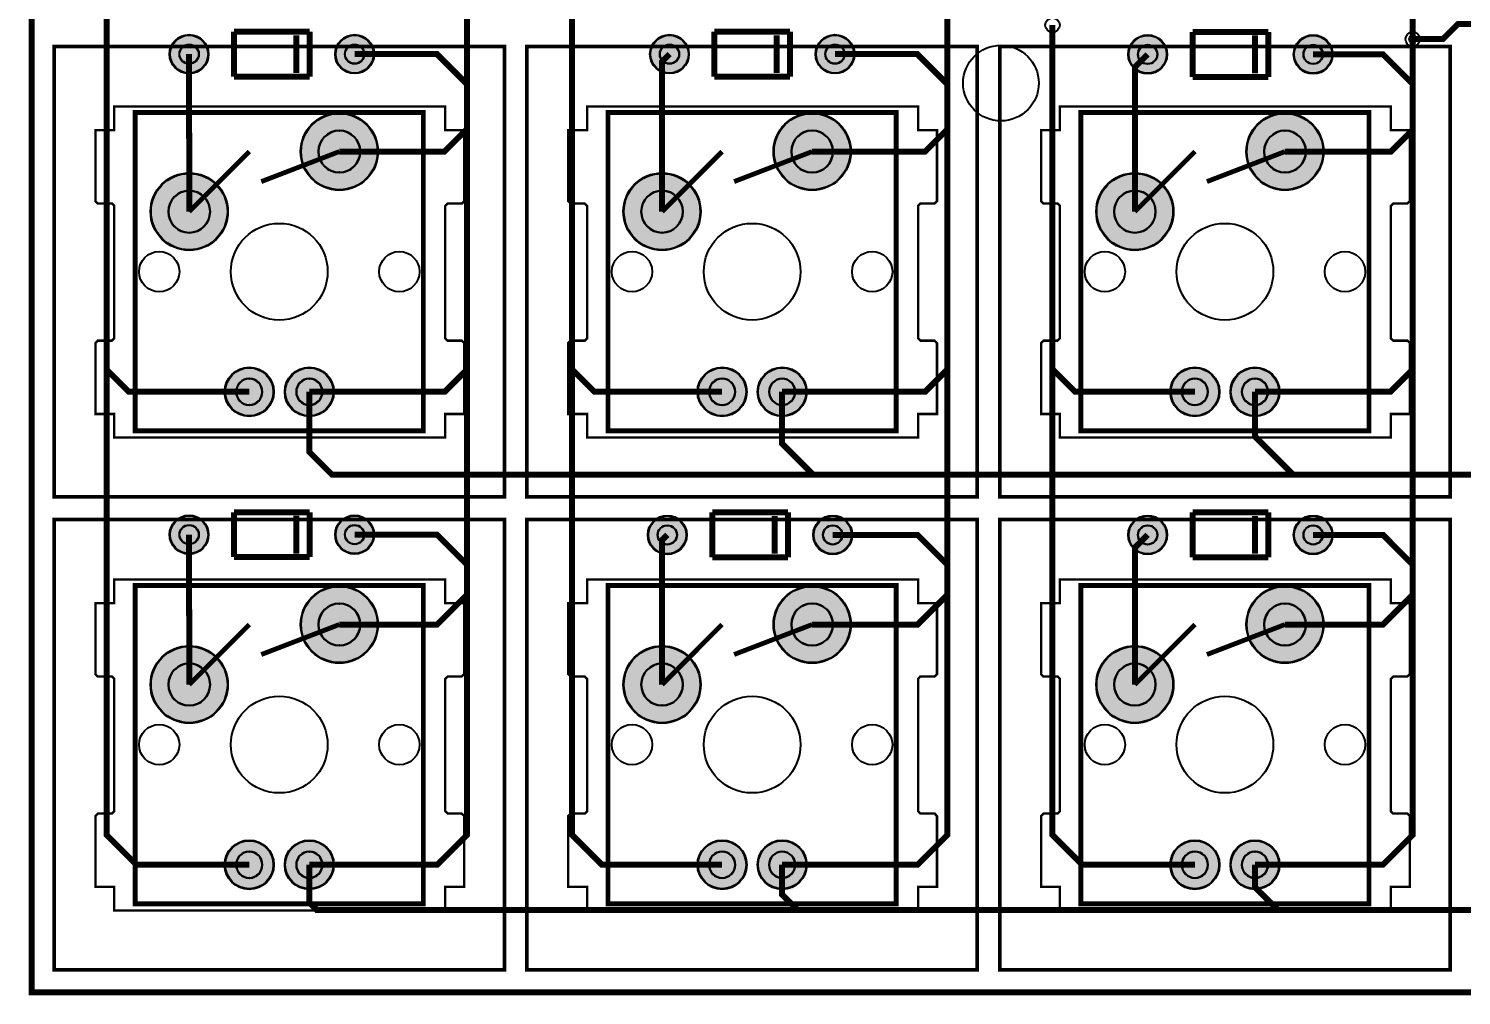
# Model space of a CAD drawing. Header units: millimetres. Extents: x 0 to 279, y -81 to 2.
# Drawn here: x -0.1 to 60.5, y -81.1 to -40.2 of the extents above; entities that cross this region are included whole.
import ezdxf

# ---------------------------------------------------------------- set-up
doc = ezdxf.new("R2010")
doc.units = ezdxf.units.MM
for name, color, linetype, true_color in [('BoardOutLine', 7, 'Continuous', 0xff00ff), ('BottomLayer', 7, 'Continuous', 0x0000ff), ('BottomSolderMaskLayer', 7, 'Continuous', 0xaa00ff), ('Document', 7, 'Continuous', 0xffffff), ('Hole', 7, 'Continuous', 0x222222), ('Multi-Layer', 7, 'Continuous', 0xc0c0c0), ('TopLayer', 7, 'Continuous', 0xff0000), ('TopSilkLayer', 7, 'Continuous', 0xffcc00), ('TopSolderMaskLayer', 7, 'Continuous', 0x800080)]:
    doc.layers.add(name, color=color, linetype=linetype, true_color=true_color)

msp = doc.modelspace()

# ---------------------------------------------------------------- hatches: boundary and pattern name
at = {"layer": 'BottomSolderMaskLayer'}
for points in [[(5.834, -41.275, 1), (7.485, -41.275, 1)], [(12.834, -41.275, 1), (14.485, -41.275, 1)], [(26.155, -41.275, 1), (27.805, -41.275, 1)], [(33.155, -41.275, 1), (34.805, -41.275, 1)], [(46.381, -41.286, 1), (48.032, -41.286, 1)], [(53.381, -41.286, 1), (55.032, -41.286, 1)], [(11.377, -45.395, 1), (14.653, -45.395, 1)], [(31.377, -45.395, 1), (34.653, -45.395, 1)], [(51.377, -45.395, 1), (54.653, -45.395, 1)], [(5.027, -47.935, 1), (8.303, -47.935, 1)], [(25.027, -47.935, 1), (28.303, -47.935, 1)], [(45.027, -47.935, 1), (48.303, -47.935, 1)], [(8.164, -55.555, 1), (10.246, -55.555, 1)], [(10.704, -55.555, 1), (12.786, -55.555, 1)], [(28.164, -55.555, 1), (30.246, -55.555, 1)], [(30.704, -55.555, 1), (32.786, -55.555, 1)], [(48.164, -55.555, 1), (50.246, -55.555, 1)], [(50.704, -55.555, 1), (52.786, -55.555, 1)], [(5.835, -61.595, 1), (7.486, -61.595, 1)], [(12.835, -61.595, 1), (14.486, -61.595, 1)], [(26.061, -61.606, 1), (27.711, -61.606, 1)], [(33.061, -61.606, 1), (34.711, -61.606, 1)], [(46.381, -61.606, 1), (48.031, -61.606, 1)], [(53.381, -61.606, 1), (55.031, -61.606, 1)], [(11.377, -65.395, 1), (14.653, -65.395, 1)], [(31.377, -65.395, 1), (34.653, -65.395, 1)], [(51.377, -65.395, 1), (54.653, -65.395, 1)], [(5.027, -67.935, 1), (8.303, -67.935, 1)], [(25.027, -67.935, 1), (28.303, -67.935, 1)], [(45.027, -67.935, 1), (48.303, -67.935, 1)], [(8.164, -75.555, 1), (10.246, -75.555, 1)], [(10.704, -75.555, 1), (12.786, -75.555, 1)], [(28.164, -75.555, 1), (30.246, -75.555, 1)], [(30.704, -75.555, 1), (32.786, -75.555, 1)], [(48.164, -75.555, 1), (50.246, -75.555, 1)], [(50.704, -75.555, 1), (52.786, -75.555, 1)]]:
    msp.add_hatch(color=256, dxfattribs=at).paths.add_polyline_path(points)
at = {"layer": 'Multi-Layer'}
for points in [[(5.86, -41.275, 1), (7.46, -41.275, 1)], [(12.86, -41.275, 1), (14.46, -41.275, 1)], [(26.18, -41.275, 1), (27.78, -41.275, 1)], [(33.18, -41.275, 1), (34.78, -41.275, 1)], [(46.406, -41.286, 1), (48.006, -41.286, 1)], [(53.406, -41.286, 1), (55.006, -41.286, 1)], [(11.402, -45.395, 1), (14.628, -45.395, 1)], [(31.402, -45.395, 1), (34.628, -45.395, 1)], [(51.402, -45.395, 1), (54.628, -45.395, 1)], [(5.052, -47.935, 1), (8.278, -47.935, 1)], [(25.052, -47.935, 1), (28.278, -47.935, 1)], [(45.052, -47.935, 1), (48.278, -47.935, 1)], [(8.189, -55.555, 1), (10.221, -55.555, 1)], [(10.729, -55.555, 1), (12.761, -55.555, 1)], [(28.189, -55.555, 1), (30.221, -55.555, 1)], [(30.729, -55.555, 1), (32.761, -55.555, 1)], [(48.189, -55.555, 1), (50.221, -55.555, 1)], [(50.729, -55.555, 1), (52.761, -55.555, 1)], [(5.86, -61.595, 1), (7.46, -61.595, 1)], [(12.86, -61.595, 1), (14.46, -61.595, 1)], [(26.086, -61.606, 1), (27.686, -61.606, 1)], [(33.086, -61.606, 1), (34.686, -61.606, 1)], [(46.406, -61.606, 1), (48.006, -61.606, 1)], [(53.406, -61.606, 1), (55.006, -61.606, 1)], [(11.402, -65.395, 1), (14.628, -65.395, 1)], [(31.402, -65.395, 1), (34.628, -65.395, 1)], [(51.402, -65.395, 1), (54.628, -65.395, 1)], [(5.052, -67.935, 1), (8.278, -67.935, 1)], [(25.052, -67.935, 1), (28.278, -67.935, 1)], [(45.052, -67.935, 1), (48.278, -67.935, 1)], [(8.189, -75.555, 1), (10.221, -75.555, 1)], [(10.729, -75.555, 1), (12.761, -75.555, 1)], [(28.189, -75.555, 1), (30.221, -75.555, 1)], [(30.729, -75.555, 1), (32.761, -75.555, 1)], [(48.189, -75.555, 1), (50.221, -75.555, 1)], [(50.729, -75.555, 1), (52.761, -75.555, 1)]]:
    msp.add_hatch(color=256, dxfattribs=at).paths.add_polyline_path(points)
at = {"layer": 'TopSolderMaskLayer'}
for points in [[(5.834, -41.275, 1), (7.485, -41.275, 1)], [(12.834, -41.275, 1), (14.485, -41.275, 1)], [(26.155, -41.275, 1), (27.805, -41.275, 1)], [(33.155, -41.275, 1), (34.805, -41.275, 1)], [(46.381, -41.286, 1), (48.032, -41.286, 1)], [(53.381, -41.286, 1), (55.032, -41.286, 1)], [(11.377, -45.395, 1), (14.653, -45.395, 1)], [(31.377, -45.395, 1), (34.653, -45.395, 1)], [(51.377, -45.395, 1), (54.653, -45.395, 1)], [(5.027, -47.935, 1), (8.303, -47.935, 1)], [(25.027, -47.935, 1), (28.303, -47.935, 1)], [(45.027, -47.935, 1), (48.303, -47.935, 1)], [(8.164, -55.555, 1), (10.246, -55.555, 1)], [(10.704, -55.555, 1), (12.786, -55.555, 1)], [(28.164, -55.555, 1), (30.246, -55.555, 1)], [(30.704, -55.555, 1), (32.786, -55.555, 1)], [(48.164, -55.555, 1), (50.246, -55.555, 1)], [(50.704, -55.555, 1), (52.786, -55.555, 1)], [(5.835, -61.595, 1), (7.486, -61.595, 1)], [(12.835, -61.595, 1), (14.486, -61.595, 1)], [(26.061, -61.606, 1), (27.711, -61.606, 1)], [(33.061, -61.606, 1), (34.711, -61.606, 1)], [(46.381, -61.606, 1), (48.031, -61.606, 1)], [(53.381, -61.606, 1), (55.031, -61.606, 1)], [(11.377, -65.395, 1), (14.653, -65.395, 1)], [(31.377, -65.395, 1), (34.653, -65.395, 1)], [(51.377, -65.395, 1), (54.653, -65.395, 1)], [(5.027, -67.935, 1), (8.303, -67.935, 1)], [(25.027, -67.935, 1), (28.303, -67.935, 1)], [(45.027, -67.935, 1), (48.303, -67.935, 1)], [(8.164, -75.555, 1), (10.246, -75.555, 1)], [(10.704, -75.555, 1), (12.786, -75.555, 1)], [(28.164, -75.555, 1), (30.246, -75.555, 1)], [(30.704, -75.555, 1), (32.786, -75.555, 1)], [(48.164, -75.555, 1), (50.246, -75.555, 1)], [(50.704, -75.555, 1), (52.786, -75.555, 1)]]:
    msp.add_hatch(color=256, dxfattribs=at).paths.add_polyline_path(points)

# ---------------------------------------------------------------- linework, layer by layer
at = {"layer": 'BoardOutLine', "const_width": 0.254}
msp.add_lwpolyline([(0, 0), (279.05, 0), (279.05, -80.95), (0, -80.95), (0, 0)], close=True, dxfattribs=at)
at = {"layer": 'BottomLayer', "const_width": 0.254}
for points in [[(131.11, -26.94), (122.285, -26.94), (121.285, -27.94), (121.285, -38.1), (119.38, -40.005), (60.325, -40.005), (59.69, -40.64), (58.42, -40.64)], [(6.66, -41.275), (6.665, -47.935)], [(11.745, -55.555), (17.47, -55.555), (18.415, -54.61), (18.415, -42.545), (17.145, -41.275), (13.66, -41.275)], [(26.665, -47.935), (26.665, -41.59), (26.98, -41.275)], [(31.745, -55.555), (37.79, -55.555), (38.735, -54.61), (38.735, -42.545), (37.465, -41.275), (33.98, -41.275)], [(46.665, -47.935), (46.665, -41.827), (47.206, -41.286)], [(51.745, -55.555), (57.475, -55.555), (58.42, -54.61), (58.42, -42.545), (57.161, -41.286), (54.206, -41.286)], [(11.745, -55.555), (11.745, -58.1), (12.7, -59.055), (110.49, -59.055), (111.745, -57.8), (111.745, -55.555)], [(31.745, -55.555), (31.745, -57.746), (33.054, -59.055)], [(51.745, -55.555), (51.745, -57.442), (53.358, -59.055)], [(6.66, -61.595), (6.665, -67.935)], [(11.745, -75.555), (17.155, -75.555), (18.415, -74.295), (18.415, -62.865), (17.145, -61.595), (13.66, -61.595)], [(26.665, -67.935), (26.665, -61.827), (26.886, -61.606)], [(31.745, -75.555), (37.475, -75.555), (38.735, -74.295), (38.735, -62.865), (37.476, -61.606), (33.886, -61.606)], [(46.665, -67.935), (46.665, -62.147), (47.206, -61.606)], [(51.745, -75.555), (57.16, -75.555), (58.42, -74.295), (58.42, -62.865), (57.161, -61.606), (54.206, -61.606)], [(11.745, -75.555), (11.745, -77.15), (12.065, -77.47), (269.247, -77.47)], [(31.745, -75.555), (31.745, -76.818), (32.398, -77.47)], [(51.745, -75.555), (51.745, -76.501), (52.715, -77.47)]]:
    msp.add_lwpolyline(points, dxfattribs=at)
at = {"layer": 'BottomSolderMaskLayer'}
for points in [[(13.018, -44.505), (13.012, -44.505)], [(33.018, -44.505), (33.012, -44.505)], [(53.018, -44.505), (53.012, -44.505)], [(13.018, -46.285), (13.012, -46.285)], [(33.018, -46.285), (33.012, -46.285)], [(53.018, -46.285), (53.012, -46.285)], [(6.668, -47.045), (6.662, -47.045)], [(26.668, -47.045), (26.662, -47.045)], [(46.668, -47.045), (46.662, -47.045)], [(6.668, -48.825), (6.662, -48.825)], [(26.668, -48.825), (26.662, -48.825)], [(46.668, -48.825), (46.662, -48.825)], [(9.208, -54.995), (9.202, -54.995)], [(11.748, -54.995), (11.742, -54.995)], [(29.208, -54.995), (29.202, -54.995)], [(31.748, -54.995), (31.742, -54.995)], [(49.208, -54.995), (49.202, -54.995)], [(51.748, -54.995), (51.742, -54.995)], [(9.208, -56.115), (9.202, -56.115)], [(11.748, -56.115), (11.742, -56.115)], [(29.208, -56.115), (29.202, -56.115)], [(31.748, -56.115), (31.742, -56.115)], [(49.208, -56.115), (49.202, -56.115)], [(51.748, -56.115), (51.742, -56.115)], [(13.018, -64.505), (13.012, -64.505)], [(33.018, -64.505), (33.012, -64.505)], [(53.018, -64.505), (53.012, -64.505)], [(13.018, -66.285), (13.012, -66.285)], [(33.018, -66.285), (33.012, -66.285)], [(53.018, -66.285), (53.012, -66.285)], [(6.668, -67.045), (6.662, -67.045)], [(26.668, -67.045), (26.662, -67.045)], [(46.668, -67.045), (46.662, -67.045)], [(6.668, -68.825), (6.662, -68.825)], [(26.668, -68.825), (26.662, -68.825)], [(46.668, -68.825), (46.662, -68.825)], [(9.208, -74.995), (9.202, -74.995)], [(11.748, -74.995), (11.742, -74.995)], [(29.208, -74.995), (29.202, -74.995)], [(31.748, -74.995), (31.742, -74.995)], [(49.208, -74.995), (49.202, -74.995)], [(51.748, -74.995), (51.742, -74.995)], [(9.208, -76.115), (9.202, -76.115)], [(11.748, -76.115), (11.742, -76.115)], [(29.208, -76.115), (29.202, -76.115)], [(31.748, -76.115), (31.742, -76.115)], [(49.208, -76.115), (49.202, -76.115)], [(51.748, -76.115), (51.742, -76.115)]]:
    msp.add_lwpolyline(points, close=True, dxfattribs=at)
for centre, radius in [((6.66, -41.275), 0.825), ((13.66, -41.275), 0.825), ((26.98, -41.275), 0.825), ((33.98, -41.275), 0.825), ((47.206, -41.286), 0.825), ((54.206, -41.286), 0.825), ((6.66, -41.275), 0.413), ((13.66, -41.275), 0.413), ((26.98, -41.275), 0.413), ((33.98, -41.275), 0.413), ((47.206, -41.286), 0.413), ((54.206, -41.286), 0.413), ((13.015, -45.395), 1.638), ((33.015, -45.395), 1.638), ((53.015, -45.395), 1.638), ((6.665, -47.935), 1.638), ((26.665, -47.935), 1.638), ((46.665, -47.935), 1.638), ((9.205, -55.555), 1.041), ((11.745, -55.555), 1.041), ((29.205, -55.555), 1.041), ((31.745, -55.555), 1.041), ((49.205, -55.555), 1.041), ((51.745, -55.555), 1.041), ((6.66, -61.595), 0.825), ((6.66, -61.595), 0.413), ((13.66, -61.595), 0.825), ((13.66, -61.595), 0.413), ((26.886, -61.606), 0.825), ((26.886, -61.606), 0.413), ((33.886, -61.606), 0.825), ((33.886, -61.606), 0.413), ((47.206, -61.606), 0.825), ((47.206, -61.606), 0.413), ((54.206, -61.606), 0.825), ((54.206, -61.606), 0.413), ((13.015, -65.395), 1.638), ((33.015, -65.395), 1.638), ((53.015, -65.395), 1.638), ((6.665, -67.935), 1.638), ((26.665, -67.935), 1.638), ((46.665, -67.935), 1.638), ((9.205, -75.555), 1.041), ((11.745, -75.555), 1.041), ((29.205, -75.555), 1.041), ((31.745, -75.555), 1.041), ((49.205, -75.555), 1.041), ((51.745, -75.555), 1.041)]:
    msp.add_circle(centre, radius, dxfattribs=at)
for centre, radius, start, end in [((13.012, -45.395), 0.89, 90, 270), ((13.018, -45.395), 0.89, 270, 90), ((33.012, -45.395), 0.89, 90, 270), ((33.018, -45.395), 0.89, 270, 90), ((53.012, -45.395), 0.89, 90, 270), ((53.018, -45.395), 0.89, 270, 90), ((6.662, -47.935), 0.89, 90, 270), ((6.668, -47.935), 0.89, 270, 90), ((26.662, -47.935), 0.89, 90, 270), ((26.668, -47.935), 0.89, 270, 90), ((46.662, -47.935), 0.89, 90, 270), ((46.668, -47.935), 0.89, 270, 90), ((9.202, -55.555), 0.56, 90, 270), ((9.208, -55.555), 0.56, 270, 90), ((11.742, -55.555), 0.56, 90, 270), ((11.748, -55.555), 0.56, 270, 90), ((29.202, -55.555), 0.56, 90, 270), ((29.208, -55.555), 0.56, 270, 90), ((31.742, -55.555), 0.56, 90, 270), ((31.748, -55.555), 0.56, 270, 90), ((49.202, -55.555), 0.56, 90, 270), ((49.208, -55.555), 0.56, 270, 90), ((51.742, -55.555), 0.56, 90, 270), ((51.748, -55.555), 0.56, 270, 90), ((13.012, -65.395), 0.89, 90, 270), ((13.018, -65.395), 0.89, 270, 90), ((33.012, -65.395), 0.89, 90, 270), ((33.018, -65.395), 0.89, 270, 90), ((53.012, -65.395), 0.89, 90, 270), ((53.018, -65.395), 0.89, 270, 90), ((6.662, -67.935), 0.89, 90, 270), ((6.668, -67.935), 0.89, 270, 90), ((26.662, -67.935), 0.89, 90, 270), ((26.668, -67.935), 0.89, 270, 90), ((46.662, -67.935), 0.89, 90, 270), ((46.668, -67.935), 0.89, 270, 90), ((9.202, -75.555), 0.56, 90, 270), ((9.208, -75.555), 0.56, 270, 90), ((11.742, -75.555), 0.56, 90, 270), ((11.748, -75.555), 0.56, 270, 90), ((29.202, -75.555), 0.56, 90, 270), ((29.208, -75.555), 0.56, 270, 90), ((31.742, -75.555), 0.56, 90, 270), ((31.748, -75.555), 0.56, 270, 90), ((49.202, -75.555), 0.56, 90, 270), ((49.208, -75.555), 0.56, 270, 90), ((51.742, -75.555), 0.56, 90, 270), ((51.748, -75.555), 0.56, 270, 90)]:
    msp.add_arc(centre, radius, start, end, dxfattribs=at)
at = {"layer": 'Document'}
for points, const_width in [([(0.95, -40.95), (20, -40.95), (20, -60), (0.95, -60), (0.95, -40.95)], 0.152), ([(20.95, -40.95), (40, -40.95), (40, -60), (20.95, -60), (20.95, -40.95)], 0.152), ([(40.95, -40.95), (60, -40.95), (60, -60), (40.95, -60), (40.95, -40.95)], 0.152), ([(17.496, -57.493), (17.496, -56.493), (18.295, -56.493), (18.295, -53.493), (18.195, -53.392), (17.595, -53.392), (17.496, -53.293), (17.496, -47.692), (17.595, -47.593), (18.195, -47.593), (18.295, -47.493), (18.295, -44.493), (17.496, -44.493), (17.496, -43.493), (3.496, -43.493), (3.496, -44.493), (2.696, -44.493), (2.696, -47.493), (2.796, -47.593), (3.396, -47.593), (3.496, -47.692), (3.496, -53.293), (3.396, -53.392), (2.796, -53.392), (2.696, -53.493), (2.696, -56.493), (3.496, -56.493), (3.496, -57.493), (17.496, -57.493)], 0.1), ([(37.496, -57.493), (37.496, -56.493), (38.295, -56.493), (38.295, -53.493), (38.195, -53.392), (37.595, -53.392), (37.496, -53.293), (37.496, -47.692), (37.595, -47.593), (38.195, -47.593), (38.295, -47.493), (38.295, -44.493), (37.496, -44.493), (37.496, -43.493), (23.496, -43.493), (23.496, -44.493), (22.696, -44.493), (22.696, -47.493), (22.796, -47.593), (23.396, -47.593), (23.496, -47.692), (23.496, -53.293), (23.396, -53.392), (22.796, -53.392), (22.696, -53.493), (22.696, -56.493), (23.496, -56.493), (23.496, -57.493), (37.496, -57.493)], 0.1), ([(57.496, -57.493), (57.496, -56.493), (58.295, -56.493), (58.295, -53.493), (58.195, -53.392), (57.595, -53.392), (57.496, -53.293), (57.496, -47.692), (57.595, -47.593), (58.195, -47.593), (58.295, -47.493), (58.295, -44.493), (57.496, -44.493), (57.496, -43.493), (43.496, -43.493), (43.496, -44.493), (42.696, -44.493), (42.696, -47.493), (42.796, -47.593), (43.396, -47.593), (43.496, -47.692), (43.496, -53.293), (43.396, -53.392), (42.796, -53.392), (42.696, -53.493), (42.696, -56.493), (43.496, -56.493), (43.496, -57.493), (57.496, -57.493)], 0.1), ([(0.95, -60.95), (20, -60.95), (20, -80), (0.95, -80), (0.95, -60.95)], 0.152), ([(20.95, -60.95), (40, -60.95), (40, -80), (20.95, -80), (20.95, -60.95)], 0.152), ([(40.95, -60.95), (60, -60.95), (60, -80), (40.95, -80), (40.95, -60.95)], 0.152), ([(17.496, -77.493), (17.496, -76.493), (18.295, -76.493), (18.295, -73.493), (18.195, -73.392), (17.595, -73.392), (17.496, -73.293), (17.496, -67.692), (17.595, -67.593), (18.195, -67.593), (18.295, -67.493), (18.295, -64.493), (17.496, -64.493), (17.496, -63.493), (3.496, -63.493), (3.496, -64.493), (2.695, -64.493), (2.695, -67.493), (2.796, -67.593), (3.396, -67.593), (3.496, -67.692), (3.496, -73.293), (3.396, -73.392), (2.796, -73.392), (2.695, -73.493), (2.695, -76.493), (3.496, -76.493), (3.496, -77.493), (17.496, -77.493)], 0.1), ([(37.496, -77.493), (37.496, -76.493), (38.295, -76.493), (38.295, -73.493), (38.195, -73.392), (37.595, -73.392), (37.496, -73.293), (37.496, -67.692), (37.595, -67.593), (38.195, -67.593), (38.295, -67.493), (38.295, -64.493), (37.496, -64.493), (37.496, -63.493), (23.496, -63.493), (23.496, -64.493), (22.696, -64.493), (22.696, -67.493), (22.796, -67.593), (23.396, -67.593), (23.496, -67.692), (23.496, -73.293), (23.396, -73.392), (22.796, -73.392), (22.696, -73.493), (22.696, -76.493), (23.496, -76.493), (23.496, -77.493), (37.496, -77.493)], 0.1), ([(57.496, -77.493), (57.496, -76.493), (58.295, -76.493), (58.295, -73.493), (58.195, -73.392), (57.595, -73.392), (57.496, -73.293), (57.496, -67.692), (57.595, -67.593), (58.195, -67.593), (58.295, -67.493), (58.295, -64.493), (57.496, -64.493), (57.496, -63.493), (43.496, -63.493), (43.496, -64.493), (42.696, -64.493), (42.696, -67.493), (42.796, -67.593), (43.396, -67.593), (43.496, -67.692), (43.496, -73.293), (43.396, -73.392), (42.796, -73.392), (42.696, -73.493), (42.696, -76.493), (43.496, -76.493), (43.496, -77.493), (57.496, -77.493)], 0.1)]:
    msp.add_lwpolyline(points, close=True, dxfattribs=dict(at, const_width=const_width))
at = {"layer": 'Hole'}
msp.add_circle((58.42, -40.64), 0.152, dxfattribs=at)
at = {"layer": 'Multi-Layer'}
for points in [[(13.018, -44.519), (13.012, -44.519)], [(33.018, -44.519), (33.012, -44.519)], [(53.018, -44.519), (53.012, -44.519)], [(13.018, -46.271), (13.012, -46.271)], [(33.018, -46.271), (33.012, -46.271)], [(53.018, -46.271), (53.012, -46.271)], [(6.668, -47.059), (6.662, -47.059)], [(26.668, -47.059), (26.662, -47.059)], [(46.668, -47.059), (46.662, -47.059)], [(6.668, -48.811), (6.662, -48.811)], [(26.668, -48.811), (26.662, -48.811)], [(46.668, -48.811), (46.662, -48.811)], [(9.208, -55.009), (9.202, -55.009)], [(11.748, -55.009), (11.742, -55.009)], [(29.208, -55.009), (29.202, -55.009)], [(31.748, -55.009), (31.742, -55.009)], [(49.208, -55.009), (49.202, -55.009)], [(51.748, -55.009), (51.742, -55.009)], [(9.208, -56.101), (9.202, -56.101)], [(11.748, -56.101), (11.742, -56.101)], [(29.208, -56.101), (29.202, -56.101)], [(31.748, -56.101), (31.742, -56.101)], [(49.208, -56.101), (49.202, -56.101)], [(51.748, -56.101), (51.742, -56.101)], [(13.018, -64.519), (13.012, -64.519)], [(33.018, -64.519), (33.012, -64.519)], [(53.018, -64.519), (53.012, -64.519)], [(13.018, -66.271), (13.012, -66.271)], [(33.018, -66.271), (33.012, -66.271)], [(53.018, -66.271), (53.012, -66.271)], [(6.668, -67.059), (6.662, -67.059)], [(26.668, -67.059), (26.662, -67.059)], [(46.668, -67.059), (46.662, -67.059)], [(6.668, -68.811), (6.662, -68.811)], [(26.668, -68.811), (26.662, -68.811)], [(46.668, -68.811), (46.662, -68.811)], [(9.208, -75.009), (9.202, -75.009)], [(11.748, -75.009), (11.742, -75.009)], [(29.208, -75.009), (29.202, -75.009)], [(31.748, -75.009), (31.742, -75.009)], [(49.208, -75.009), (49.202, -75.009)], [(51.748, -75.009), (51.742, -75.009)], [(9.208, -76.101), (9.202, -76.101)], [(11.748, -76.101), (11.742, -76.101)], [(29.208, -76.101), (29.202, -76.101)], [(31.748, -76.101), (31.742, -76.101)], [(49.208, -76.101), (49.202, -76.101)], [(51.748, -76.101), (51.742, -76.101)]]:
    msp.add_lwpolyline(points, close=True, dxfattribs=at)
for centre, radius in [((43.18, -40.044), 0.305), ((6.66, -41.275), 0.8), ((13.66, -41.275), 0.8), ((26.98, -41.275), 0.8), ((33.98, -41.275), 0.8), ((47.206, -41.286), 0.8), ((54.206, -41.286), 0.8), ((58.42, -40.64), 0.305), ((6.66, -41.275), 0.4), ((13.66, -41.275), 0.4), ((26.98, -41.275), 0.4), ((33.98, -41.275), 0.4), ((41, -42.5), 1.6), ((47.206, -41.286), 0.4), ((54.206, -41.286), 0.4), ((13.015, -45.395), 1.613), ((33.015, -45.395), 1.613), ((53.015, -45.395), 1.613), ((6.665, -47.935), 1.613), ((26.665, -47.935), 1.613), ((46.665, -47.935), 1.613), ((10.475, -50.475), 2.045), ((30.475, -50.475), 2.045), ((50.475, -50.475), 2.045), ((5.395, -50.475), 0.853), ((15.555, -50.475), 0.853), ((25.395, -50.475), 0.853), ((35.555, -50.475), 0.853), ((45.395, -50.475), 0.853), ((55.555, -50.475), 0.853), ((9.205, -55.555), 1.016), ((11.745, -55.555), 1.016), ((29.205, -55.555), 1.016), ((31.745, -55.555), 1.016), ((49.205, -55.555), 1.016), ((51.745, -55.555), 1.016), ((6.66, -61.595), 0.8), ((6.66, -61.595), 0.4), ((13.66, -61.595), 0.8), ((13.66, -61.595), 0.4), ((26.886, -61.606), 0.8), ((26.886, -61.606), 0.4), ((33.886, -61.606), 0.8), ((33.886, -61.606), 0.4), ((47.206, -61.606), 0.8), ((47.206, -61.606), 0.4), ((54.206, -61.606), 0.8), ((54.206, -61.606), 0.4), ((13.015, -65.395), 1.613), ((33.015, -65.395), 1.613), ((53.015, -65.395), 1.613), ((6.665, -67.935), 1.613), ((26.665, -67.935), 1.613), ((46.665, -67.935), 1.613), ((10.475, -70.475), 2.045), ((30.475, -70.475), 2.045), ((50.475, -70.475), 2.045), ((5.395, -70.475), 0.853), ((15.555, -70.475), 0.853), ((25.395, -70.475), 0.853), ((35.555, -70.475), 0.853), ((45.395, -70.475), 0.853), ((55.555, -70.475), 0.853), ((9.205, -75.555), 1.016), ((11.745, -75.555), 1.016), ((29.205, -75.555), 1.016), ((31.745, -75.555), 1.016), ((49.205, -75.555), 1.016), ((51.745, -75.555), 1.016)]:
    msp.add_circle(centre, radius, dxfattribs=at)
for centre, radius, start, end in [((13.012, -45.395), 0.876, 90, 270), ((13.018, -45.395), 0.876, 270, 90), ((33.012, -45.395), 0.876, 90, 270), ((33.018, -45.395), 0.876, 270, 90), ((53.012, -45.395), 0.876, 90, 270), ((53.018, -45.395), 0.876, 270, 90), ((6.662, -47.935), 0.876, 90, 270), ((6.668, -47.935), 0.876, 270, 90), ((26.662, -47.935), 0.876, 90, 270), ((26.668, -47.935), 0.876, 270, 90), ((46.662, -47.935), 0.876, 90, 270), ((46.668, -47.935), 0.876, 270, 90), ((9.202, -55.555), 0.546, 90, 270), ((9.208, -55.555), 0.546, 270, 90), ((11.742, -55.555), 0.546, 90, 270), ((11.748, -55.555), 0.546, 270, 90), ((29.202, -55.555), 0.546, 90, 270), ((29.208, -55.555), 0.546, 270, 90), ((31.742, -55.555), 0.546, 90, 270), ((31.748, -55.555), 0.546, 270, 90), ((49.202, -55.555), 0.546, 90, 270), ((49.208, -55.555), 0.546, 270, 90), ((51.742, -55.555), 0.546, 90, 270), ((51.748, -55.555), 0.546, 270, 90), ((13.012, -65.395), 0.876, 90, 270), ((13.018, -65.395), 0.876, 270, 90), ((33.012, -65.395), 0.876, 90, 270), ((33.018, -65.395), 0.876, 270, 90), ((53.012, -65.395), 0.876, 90, 270), ((53.018, -65.395), 0.876, 270, 90), ((6.662, -67.935), 0.876, 90, 270), ((6.668, -67.935), 0.876, 270, 90), ((26.662, -67.935), 0.876, 90, 270), ((26.668, -67.935), 0.876, 270, 90), ((46.662, -67.935), 0.876, 90, 270), ((46.668, -67.935), 0.876, 270, 90), ((9.202, -75.555), 0.546, 90, 270), ((9.208, -75.555), 0.546, 270, 90), ((11.742, -75.555), 0.546, 90, 270), ((11.748, -75.555), 0.546, 270, 90), ((29.202, -75.555), 0.546, 90, 270), ((29.208, -75.555), 0.546, 270, 90), ((31.742, -75.555), 0.546, 90, 270), ((31.748, -75.555), 0.546, 270, 90), ((49.202, -75.555), 0.546, 90, 270), ((49.208, -75.555), 0.546, 270, 90), ((51.742, -75.555), 0.546, 90, 270), ((51.748, -75.555), 0.546, 270, 90)]:
    msp.add_arc(centre, radius, start, end, dxfattribs=at)
at = {"layer": 'TopLayer', "const_width": 0.254}
for points in [[(13.015, -5.395), (17.46, -5.395), (18.415, -6.35), (18.415, -64.135), (17.145, -65.405), (13.015, -65.395)], [(58.42, -40.64), (58.42, -6.35), (57.465, -5.395), (53.015, -5.395)], [(9.205, -75.555), (4.435, -75.555), (3.175, -74.295), (3.175, -16.51), (4.13, -15.555), (9.205, -15.555)], [(29.205, -75.555), (24.12, -75.555), (22.86, -74.295), (22.86, -20.955)], [(33.015, -65.395), (37.475, -65.395), (38.735, -64.135), (38.735, -20.955)], [(49.205, -75.555), (44.44, -75.555), (43.18, -74.295), (43.18, -40.044)], [(53.015, -65.395), (57.16, -65.395), (58.42, -64.135), (58.42, -40.64)], [(13.015, -45.395), (17.459, -45.395), (18.415, -44.439)], [(33.015, -45.395), (37.79, -45.395), (38.735, -44.45)], [(53.015, -45.395), (57.495, -45.395), (58.42, -44.47)], [(9.205, -55.555), (4.113, -55.555), (3.175, -54.617)], [(29.205, -55.555), (23.804, -55.555), (22.86, -54.611)], [(49.205, -55.555), (44.139, -55.555), (43.18, -54.596)]]:
    msp.add_lwpolyline(points, dxfattribs=at)
at = {"layer": 'TopSilkLayer'}
for points, const_width in [([(8.56, -40.325), (8.56, -42.225)], 0.254), ([(11.76, -40.325), (8.56, -40.325)], 0.254), ([(11.197, -42.075), (11.197, -40.475)], 0.254), ([(11.76, -42.225), (11.76, -40.325)], 0.254), ([(28.88, -40.325), (28.88, -42.225)], 0.254), ([(32.08, -40.325), (28.88, -40.325)], 0.254), ([(31.517, -42.075), (31.517, -40.475)], 0.254), ([(32.08, -42.225), (32.08, -40.325)], 0.254), ([(49.106, -40.336), (49.106, -42.236)], 0.254), ([(52.306, -40.336), (49.106, -40.336)], 0.254), ([(51.743, -42.086), (51.743, -40.486)], 0.254), ([(52.306, -42.236), (52.306, -40.336)], 0.254), ([(11.76, -42.225), (8.56, -42.225)], 0.254), ([(32.08, -42.225), (28.88, -42.225)], 0.254), ([(52.306, -42.236), (49.106, -42.236)], 0.254), ([(6.665, -47.935), (9.205, -45.395)], 0.203), ([(13.015, -45.395), (9.713, -46.665)], 0.203), ([(26.665, -47.935), (29.205, -45.395)], 0.203), ([(33.015, -45.395), (29.713, -46.665)], 0.203), ([(46.665, -47.935), (49.205, -45.395)], 0.203), ([(53.015, -45.395), (49.713, -46.665)], 0.203), ([(8.56, -60.645), (8.56, -62.545)], 0.254), ([(11.76, -60.645), (8.56, -60.645)], 0.254), ([(11.76, -62.545), (11.76, -60.645)], 0.254), ([(28.786, -60.656), (28.786, -62.556)], 0.254), ([(31.986, -60.656), (28.786, -60.656)], 0.254), ([(31.986, -62.556), (31.986, -60.656)], 0.254), ([(49.106, -60.656), (49.106, -62.556)], 0.254), ([(52.306, -60.656), (49.106, -60.656)], 0.254), ([(52.306, -62.556), (52.306, -60.656)], 0.254), ([(11.197, -62.395), (11.197, -60.795)], 0.254), ([(31.423, -62.406), (31.423, -60.806)], 0.254), ([(51.743, -62.406), (51.743, -60.806)], 0.254), ([(11.76, -62.545), (8.56, -62.545)], 0.254), ([(31.986, -62.556), (28.786, -62.556)], 0.254), ([(52.306, -62.556), (49.106, -62.556)], 0.254), ([(6.665, -67.935), (9.205, -65.395)], 0.203), ([(13.015, -65.395), (9.713, -66.665)], 0.203), ([(26.665, -67.935), (29.205, -65.395)], 0.203), ([(33.015, -65.395), (29.713, -66.665)], 0.203), ([(46.665, -67.935), (49.205, -65.395)], 0.203), ([(53.015, -65.395), (49.713, -66.665)], 0.203)]:
    msp.add_lwpolyline(points, dxfattribs=dict(at, const_width=const_width))
at = {"layer": 'TopSilkLayer', "const_width": 0.203}
for points in [[(4.379, -43.744), (16.571, -43.744), (16.571, -57.206), (4.379, -57.206), (4.379, -43.744)], [(24.379, -43.744), (36.571, -43.744), (36.571, -57.206), (24.379, -57.206), (24.379, -43.744)], [(44.379, -43.744), (56.571, -43.744), (56.571, -57.206), (44.379, -57.206), (44.379, -43.744)], [(4.379, -63.744), (16.571, -63.744), (16.571, -77.206), (4.379, -77.206), (4.379, -63.744)], [(24.379, -63.744), (36.571, -63.744), (36.571, -77.206), (24.379, -77.206), (24.379, -63.744)], [(44.379, -63.744), (56.571, -63.744), (56.571, -77.206), (44.379, -77.206), (44.379, -63.744)]]:
    msp.add_lwpolyline(points, close=True, dxfattribs=at)
at = {"layer": 'TopSolderMaskLayer'}
for points in [[(13.018, -44.505), (13.012, -44.505)], [(33.018, -44.505), (33.012, -44.505)], [(53.018, -44.505), (53.012, -44.505)], [(13.018, -46.285), (13.012, -46.285)], [(33.018, -46.285), (33.012, -46.285)], [(53.018, -46.285), (53.012, -46.285)], [(6.668, -47.045), (6.662, -47.045)], [(26.668, -47.045), (26.662, -47.045)], [(46.668, -47.045), (46.662, -47.045)], [(6.668, -48.825), (6.662, -48.825)], [(26.668, -48.825), (26.662, -48.825)], [(46.668, -48.825), (46.662, -48.825)], [(9.208, -54.995), (9.202, -54.995)], [(11.748, -54.995), (11.742, -54.995)], [(29.208, -54.995), (29.202, -54.995)], [(31.748, -54.995), (31.742, -54.995)], [(49.208, -54.995), (49.202, -54.995)], [(51.748, -54.995), (51.742, -54.995)], [(9.208, -56.115), (9.202, -56.115)], [(11.748, -56.115), (11.742, -56.115)], [(29.208, -56.115), (29.202, -56.115)], [(31.748, -56.115), (31.742, -56.115)], [(49.208, -56.115), (49.202, -56.115)], [(51.748, -56.115), (51.742, -56.115)], [(13.018, -64.505), (13.012, -64.505)], [(33.018, -64.505), (33.012, -64.505)], [(53.018, -64.505), (53.012, -64.505)], [(13.018, -66.285), (13.012, -66.285)], [(33.018, -66.285), (33.012, -66.285)], [(53.018, -66.285), (53.012, -66.285)], [(6.668, -67.045), (6.662, -67.045)], [(26.668, -67.045), (26.662, -67.045)], [(46.668, -67.045), (46.662, -67.045)], [(6.668, -68.825), (6.662, -68.825)], [(26.668, -68.825), (26.662, -68.825)], [(46.668, -68.825), (46.662, -68.825)], [(9.208, -74.995), (9.202, -74.995)], [(11.748, -74.995), (11.742, -74.995)], [(29.208, -74.995), (29.202, -74.995)], [(31.748, -74.995), (31.742, -74.995)], [(49.208, -74.995), (49.202, -74.995)], [(51.748, -74.995), (51.742, -74.995)], [(9.208, -76.115), (9.202, -76.115)], [(11.748, -76.115), (11.742, -76.115)], [(29.208, -76.115), (29.202, -76.115)], [(31.748, -76.115), (31.742, -76.115)], [(49.208, -76.115), (49.202, -76.115)], [(51.748, -76.115), (51.742, -76.115)]]:
    msp.add_lwpolyline(points, close=True, dxfattribs=at)
for centre, radius in [((6.66, -41.275), 0.825), ((13.66, -41.275), 0.825), ((26.98, -41.275), 0.825), ((33.98, -41.275), 0.825), ((47.206, -41.286), 0.825), ((54.206, -41.286), 0.825), ((6.66, -41.275), 0.413), ((13.66, -41.275), 0.413), ((26.98, -41.275), 0.413), ((33.98, -41.275), 0.413), ((47.206, -41.286), 0.413), ((54.206, -41.286), 0.413), ((13.015, -45.395), 1.638), ((33.015, -45.395), 1.638), ((53.015, -45.395), 1.638), ((6.665, -47.935), 1.638), ((26.665, -47.935), 1.638), ((46.665, -47.935), 1.638), ((9.205, -55.555), 1.041), ((11.745, -55.555), 1.041), ((29.205, -55.555), 1.041), ((31.745, -55.555), 1.041), ((49.205, -55.555), 1.041), ((51.745, -55.555), 1.041), ((6.66, -61.595), 0.825), ((6.66, -61.595), 0.413), ((13.66, -61.595), 0.825), ((13.66, -61.595), 0.413), ((26.886, -61.606), 0.825), ((26.886, -61.606), 0.413), ((33.886, -61.606), 0.825), ((33.886, -61.606), 0.413), ((47.206, -61.606), 0.825), ((47.206, -61.606), 0.413), ((54.206, -61.606), 0.825), ((54.206, -61.606), 0.413), ((13.015, -65.395), 1.638), ((33.015, -65.395), 1.638), ((53.015, -65.395), 1.638), ((6.665, -67.935), 1.638), ((26.665, -67.935), 1.638), ((46.665, -67.935), 1.638), ((9.205, -75.555), 1.041), ((11.745, -75.555), 1.041), ((29.205, -75.555), 1.041), ((31.745, -75.555), 1.041), ((49.205, -75.555), 1.041), ((51.745, -75.555), 1.041)]:
    msp.add_circle(centre, radius, dxfattribs=at)
for centre, radius, start, end in [((13.012, -45.395), 0.89, 90, 270), ((13.018, -45.395), 0.89, 270, 90), ((33.012, -45.395), 0.89, 90, 270), ((33.018, -45.395), 0.89, 270, 90), ((53.012, -45.395), 0.89, 90, 270), ((53.018, -45.395), 0.89, 270, 90), ((6.662, -47.935), 0.89, 90, 270), ((6.668, -47.935), 0.89, 270, 90), ((26.662, -47.935), 0.89, 90, 270), ((26.668, -47.935), 0.89, 270, 90), ((46.662, -47.935), 0.89, 90, 270), ((46.668, -47.935), 0.89, 270, 90), ((9.202, -55.555), 0.56, 90, 270), ((9.208, -55.555), 0.56, 270, 90), ((11.742, -55.555), 0.56, 90, 270), ((11.748, -55.555), 0.56, 270, 90), ((29.202, -55.555), 0.56, 90, 270), ((29.208, -55.555), 0.56, 270, 90), ((31.742, -55.555), 0.56, 90, 270), ((31.748, -55.555), 0.56, 270, 90), ((49.202, -55.555), 0.56, 90, 270), ((49.208, -55.555), 0.56, 270, 90), ((51.742, -55.555), 0.56, 90, 270), ((51.748, -55.555), 0.56, 270, 90), ((13.012, -65.395), 0.89, 90, 270), ((13.018, -65.395), 0.89, 270, 90), ((33.012, -65.395), 0.89, 90, 270), ((33.018, -65.395), 0.89, 270, 90), ((53.012, -65.395), 0.89, 90, 270), ((53.018, -65.395), 0.89, 270, 90), ((6.662, -67.935), 0.89, 90, 270), ((6.668, -67.935), 0.89, 270, 90), ((26.662, -67.935), 0.89, 90, 270), ((26.668, -67.935), 0.89, 270, 90), ((46.662, -67.935), 0.89, 90, 270), ((46.668, -67.935), 0.89, 270, 90), ((9.202, -75.555), 0.56, 90, 270), ((9.208, -75.555), 0.56, 270, 90), ((11.742, -75.555), 0.56, 90, 270), ((11.748, -75.555), 0.56, 270, 90), ((29.202, -75.555), 0.56, 90, 270), ((29.208, -75.555), 0.56, 270, 90), ((31.742, -75.555), 0.56, 90, 270), ((31.748, -75.555), 0.56, 270, 90), ((49.202, -75.555), 0.56, 90, 270), ((49.208, -75.555), 0.56, 270, 90), ((51.742, -75.555), 0.56, 90, 270), ((51.748, -75.555), 0.56, 270, 90)]:
    msp.add_arc(centre, radius, start, end, dxfattribs=at)

doc.saveas('drawing.dxf')
